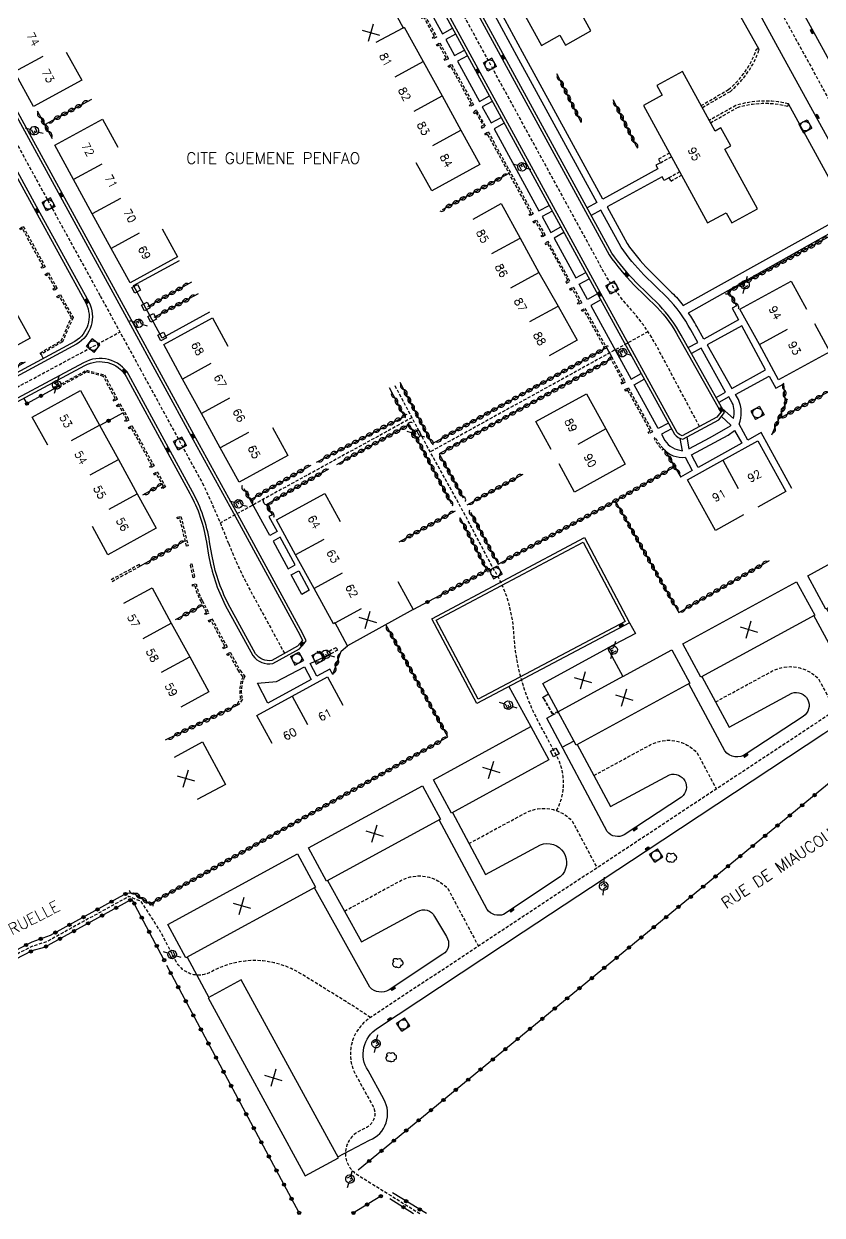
# Model space of a CAD drawing. Header units: millimetres. Extents: x 151000 to 152000, y 127000 to 128000.
# Drawn here: x 151311.3 to 151436, y 126999.8 to 127185.8 of the extents above; entities that cross this region are included whole.
import ezdxf
from ezdxf.enums import TextEntityAlignment as Align

# ---------------------------------------------------------------- set-up
doc = ezdxf.new("R2010")
doc.units = ezdxf.units.MM
doc.linetypes.add('DASHED', pattern=[0.75, 0.5, -0.25])
doc.layers.get('0').update_dxf_attribs({"linetype": 'CONTINUOUS'})
for name, color, linetype in [('W0001', 6, 'DASHED'), ('W0008', 7, 'CONTINUOUS'), ('W0100', 7, 'CONTINUOUS'), ('W0112', 1, 'DASHED'), ('W0300', 7, 'CONTINUOUS'), ('W0310', 3, 'CONTINUOUS'), ('W0322', 7, 'CONTINUOUS'), ('W0334', 7, 'CONTINUOUS'), ('W0400', 7, 'CONTINUOUS'), ('W0420', 7, 'CONTINUOUS'), ('W0471', 7, 'CONTINUOUS'), ('W0989', 7, 'CONTINUOUS'), ('W0991', 7, 'CONTINUOUS'), ('W1102', 7, 'CONTINUOUS')]:
    doc.layers.add(name, color=color, linetype=linetype)
doc.styles.get("Standard").update_dxf_attribs({"font": 'romans.shx', "width": 0.85})

# ---------------------------------------------------------------- blocks, each defined once
blk = doc.blocks.new('t322o')
at = {"color": 0, "linetype": 'Continuous'}
for radius in [0.25, 0.15]:
    blk.add_circle((0, 0), radius, dxfattribs=at)
blk = doc.blocks.new('t310o')
at = {"color": 0, "linetype": 'Continuous'}
for centre, start, end in [((-0.5, 0.38), 216.8699, 323.1304), ((0.5, -0.37), 36.8699, 143.1303)]:
    blk.add_arc(centre, 0.625, start, end, dxfattribs=at)
blk = doc.blocks.new('t991o')
at = {"color": 0, "linetype": 'Continuous'}
for p, q in [((-1, 1), (1, -1)), ((-1, -1), (1, 1))]:
    blk.add_line(p, q, dxfattribs=at)
blk = doc.blocks.new('T400')
for p, q in [((-0.15, 0.3), (0.15, 0.3)), ((-0.15, -0.25), (-0.15, 0.3)), ((-0.15, 0.15), (0.15, 0.15)), ((-0.15, 0), (0.15, 0)), ((0.15, 0.3), (0.15, -0.25)), ((-0.15, -0.15), (0.15, -0.15)), ((-0.15, -0.25), (-0.15, -0.3)), ((-0.15, -0.3), (0.15, -0.3)), ((0.15, -0.3), (0.15, -0.25))]:
    blk.add_line(p, q)
blk = doc.blocks.new('T420')
for p, q in [((0.75, 0.75), (-0.75, 0.75)), ((-0.75, 0.75), (-0.75, -0.75)), ((0.75, 0.75), (0.75, -0.75)), ((0.75, -0.75), (-0.75, -0.75))]:
    blk.add_line(p, q)
blk.add_ellipse((0, 0), major_axis=(-0.53, 0.53), ratio=1, start_param=3.926991, end_param=10.210176)
blk = doc.blocks.new('T300')
for p, q in [((-0.8, 0.51), (-0.86, 0.34)), ((-0.86, 0.34), (-0.86, 0.17)), ((-0.86, 0.17), (-0.74, 0.06)), ((-0.69, 0.63), (-0.8, 0.51)), ((-0.8, -0.06), (-0.74, 0.06)), ((-0.74, 0.06), (-0.69, 0.11)), ((-0.57, 0.69), (-0.69, 0.63)), ((-0.46, 0.69), (-0.57, 0.69)), ((-0.29, 0.63), (-0.46, 0.69)), ((-0.29, 0.63), (-0.17, 0.74)), ((-0.23, 0.57), (-0.29, 0.63)), ((-0.17, 0.74), (-0.06, 0.8)), ((-0.06, 0.8), (0.06, 0.8)), ((0.06, 0.8), (0.23, 0.74)), ((0.23, 0.74), (0.34, 0.63)), ((0.34, 0.63), (0.4, 0.51)), ((0.46, 0.46), (0.34, 0.46)), ((0.4, 0.51), (0.4, 0.46)), ((0.57, 0.4), (0.46, 0.46)), ((0.57, 0.4), (0.69, 0.29)), ((0.69, 0.29), (0.74, 0.17)), ((0.74, 0.06), (0.69, -0.17)), ((0.74, 0.17), (0.74, 0.06)), ((-0.8, -0.17), (-0.8, -0.06)), ((-0.8, -0.23), (-0.8, -0.17)), ((-0.74, -0.34), (-0.8, -0.23)), ((-0.69, -0.4), (-0.74, -0.34)), ((-0.51, -0.46), (-0.69, -0.4)), ((-0.4, -0.46), (-0.51, -0.46)), ((-0.4, -0.46), (-0.34, -0.46)), ((-0.34, -0.46), (-0.34, -0.4)), ((-0.34, -0.51), (-0.34, -0.46)), ((-0.29, -0.63), (-0.34, -0.51)), ((-0.17, -0.74), (-0.29, -0.63)), ((-0.06, -0.8), (-0.17, -0.74)), ((0.06, -0.8), (-0.06, -0.8)), ((0.17, -0.74), (0.06, -0.8)), ((0.23, -0.69), (0.17, -0.74)), ((0.29, -0.46), (0.23, -0.46)), ((0.29, -0.63), (0.23, -0.69)), ((0.46, -0.4), (0.29, -0.46)), ((0.34, -0.51), (0.29, -0.63)), ((0.34, -0.51), (0.34, -0.46)), ((0.57, -0.34), (0.46, -0.4)), ((0.63, -0.29), (0.57, -0.34)), ((0.69, -0.17), (0.63, -0.29))]:
    blk.add_line(p, q)
blk = doc.blocks.new('T471')
for p, q in [((-0.333334, 0.333334), (-0.333334, -0.333334)), ((-0.333334, 0.333334), (0.333334, 0.333334)), ((-0.333334, 0), (0, 0)), ((0.500001, 0.500001), (1.000002, 1.000002)), ((-0.500001, -0.500001), (-1.000002, -1.000002)), ((-0.333334, -0.333334), (0.333334, -0.333334))]:
    blk.add_line(p, q)
blk.add_ellipse((0, 0), major_axis=(0.471405, 0.471405), ratio=1, start_param=5.4977871438, end_param=11.780972451)
blk = doc.blocks.new('t112o')
at = {"color": 0, "linetype": 'Continuous'}
for p, q in [((-0.5, 0.5), (0.5, 0.5)), ((-0.5, -0.5), (-0.5, 0.5)), ((0.5, 0.5), (0.5, -0.5)), ((0.5, -0.5), (-0.5, -0.5))]:
    blk.add_line(p, q, dxfattribs=at)

msp = doc.modelspace()

# ---------------------------------------------------------------- linework, layer by layer
at = {"layer": 'W0001', "flags": 128}
for points in [[(151146.85, 127707.28), (151156.5, 127689.58), (151174.43, 127656.51), (151193.89, 127620.65), (151202.22, 127605.41), (151214.95, 127581.99), (151235.44, 127544.13), (151254.98, 127508.15), (151273.88, 127473.16), (151279.44, 127461.77), (151291.15, 127440.4), (151300.62, 127423.1), (151316.66, 127393.82), (151328.77, 127371.66), (151340.49, 127350.33), (151354.56, 127324.55), (151355.07, 127323.65), (151362.45, 127310.13), (151379.03, 127279.95), (151395.09, 127250.56), (151404.3, 127233.76), (151420.53, 127204.03), (151432.69, 127181.89), (151448.22, 127153.48), (151471.44, 127111.33, -0.312028), (151470.5, 127102.12), (151454.72, 127090.03, -0.012305), (151451.55, 127087.7), (151445.72, 127083.73), (151435.12, 127076.64), (151407.27, 127058.24), (151388.21, 127045.67), (151365.47, 127030.62, 0.413856), (151363.36, 127021.31), (151365.8, 127016.86, -0.470795), (151364.51, 127013.3), (151363.54, 127012.79, 0.568033), (151363.4, 127006.09), (151373.18, 127000)], [(151416.84, 127122.9), (151410.3, 127135.17, 0.060224), (151406, 127141.32, -0.067312), (151400.96, 127148.76), (151384.36, 127179.15), (151369.37, 127206.66, -0.108643), (151366.35, 127217.06, -1.992149)], [(151394.52, 127062.93, 0.251519), (151394.53, 127071.5), (151391.74, 127076.7, -0.109596), (151387.85, 127090.6, 0.128513), (151384.53, 127100.93), (151380.08, 127109.37), (151374.33, 127119.8), (151369.26, 127129.36)], [(151419.33, 127079.91), (151428.12, 127084.68, -0.349402), (151435.48, 127083.38), (151438.02, 127078.59)], [(151400.34, 127068.41), (151409.13, 127073.19, -0.349402), (151416.49, 127071.89), (151419.46, 127066.3)], [(151380.82, 127057.78), (151389.62, 127062.55, -0.349402), (151396.98, 127061.25), (151400.83, 127054)], [(151361.41, 127047.23), (151370.21, 127052.01, -0.349402), (151377.57, 127050.7), (151382.31, 127041.77)], [(151365.47, 127030.62, 0.011353), (151361.19, 127033.39), (151354.75, 127037.36, 0.276592), (151340.58, 127037.74, -0.422595), (151335.15, 127039.34), (151332.47, 127044.42), (151329.64, 127048.75), (151327.74, 127049.52), (151314.99, 127042.49), (151312.59, 127041.71), (151287.6, 127028.85), (151264.13, 127015.96)]]:
    msp.add_lwpolyline(points, format="xyb", dxfattribs=at)
at = {"layer": 'W0001'}
msp.add_lwpolyline([(151411.36, 127220.83, -0.112248), (151399.36, 127217.82), (151385.61, 127217.52), (151375.38, 127217.27), (151348.38, 127216.65), (151330.53, 127216.24), (151303.93, 127215.57, 0.508066), (151293.77, 127197.29), (151300.69, 127184.5), (151315.05, 127158.28), (151323.28, 127143.28), (151329.49, 127131.92), (151339.44, 127113.67, -0.018704), (151343.33, 127104.61, 0.032545), (151346.78, 127097.16), (151352.05, 127087.48)], format="xyb", dxfattribs=at)
msp.add_lwpolyline([(151227.36, 127084.53), (151268.3, 127106.5), (151288.44, 127117.29), (151326.35, 127137.66)], dxfattribs=at)
at = {"layer": 'W0001', "flags": 128}
for points in [[(151408.8, 127137.7), (151374.8, 127118.95)], [(151371.95, 127124.29), (151342.03, 127107.86)]]:
    msp.add_lwpolyline(points, dxfattribs=at)
at = {"layer": 'W0008'}
for points in [[(151445.67, 127129.34), (151451.15, 127132.43, 0.396861), (151452.75, 127139.02), (151445.6, 127152.04), (151429.96, 127180.53), (151412.42, 127212.63, 0.227853)], [(151371.12, 127207.66), (151386.33, 127179.77), (151402.73, 127149.72, 0.042003), (151406.57, 127145.05), (151410.21, 127141.47, -0.073018), (151413.52, 127136.94), (151420.14, 127125.15), (151419.54, 127124.34), (151414.14, 127121.46, -0.155549), (151413.34, 127121.99), (151401.76, 127143.08), (151382.59, 127178.18), (151368.04, 127204.93)], [(151360.38, 127008.89), (151365.33, 127011.47, 0.457632), (151367.54, 127017.85), (151365.08, 127022.33, -0.418443), (151366.56, 127028.94), (151389.31, 127044.01), (151408.37, 127056.57), (151436.22, 127074.98), (151446.84, 127082.07), (151452.69, 127086.05, 0.012328), (151455.94, 127088.44), (151471.7, 127100.52, -0.363401), (151474.31, 127100.31), (151479.47, 127103.18), (151459.61, 127138.95), (151450.84, 127154.91), (151435.32, 127183.33), (151423.16, 127205.47)], [(151298.94, 127183.55), (151313.29, 127157.32), (151321.51, 127142.35, -0.395153), (151319.57, 127135.76), (151287.41, 127118.4)], [(151302.75, 127184.89), (151316.71, 127159.45), (151327.68, 127139.38), (151337.78, 127120.85), (151344.64, 127108.35), (151354.42, 127090.4), (151354.84, 127089.51), (151354.07, 127088.59), (151350.04, 127086.37, -0.275894), (151347.54, 127087.4), (151343.25, 127095.24, -0.077036), (151340.7, 127102.92), (151340.34, 127104.92, 0.088564), (151337.69, 127112.71), (151334.24, 127119), (151327.76, 127130.98, 0.407799), (151320.64, 127132.84), (151289.47, 127116.18)], [(151436.68, 127094.47), (151441.01, 127086.64), (151449.6, 127091.3, -0.774309), (151450.29, 127090.33), (151442.21, 127084.16, -0.330582), (151439.04, 127085.35), (151434.67, 127093.38)], [(151417.21, 127083.85), (151421.45, 127075.96), (151431.23, 127081.27, -0.886751), (151433.01, 127077.64), (151424.13, 127071.77, -0.404163), (151420.76, 127072.24), (151415.17, 127082.74)], [(151397.74, 127073.24), (151402.93, 127063.59), (151412.16, 127068.54, -0.826455), (151414.04, 127065.05), (151405.07, 127059.16, -0.361985), (151402.39, 127059.65), (151392.97, 127077.36), (151393.91, 127077.87)], [(151378.25, 127062.63), (151383.4, 127052.93), (151391.99, 127057.57, -0.841686), (151395.08, 127052.59), (151386.25, 127046.73, -0.337286), (151383.66, 127047.48), (151376.21, 127061.51)], [(151358.77, 127052.01), (151364.05, 127042.46), (151372.83, 127047.2, -0.426461), (151375.47, 127046.42), (151377.31, 127043.25, -0.428964), (151376.77, 127040.49), (151368.36, 127034.92, -0.340073), (151365.36, 127035.34), (151356.71, 127050.89)]]:
    msp.add_lwpolyline(points, format="xyb", dxfattribs=at)
for points in [[(151387.07, 127082.29), (151390.52, 127076.05)], [(151336.83, 127040.06), (151340.24, 127033.76)]]:
    msp.add_lwpolyline(points, dxfattribs=at)
at = {"layer": 'W0100'}
for points in [[(151353.38, 127199.09), (151350.97, 127203.47), (151358.48, 127207.59), (151361.54, 127202.14), (151364.41, 127196.87), (151367.4, 127191.38), (151367.22, 127191.28), (151368.88, 127188.23), (151370.55, 127185.18), (151370.73, 127185.28), (151373.69, 127179.92), (151376.64, 127174.55), (151379.58, 127169.18), (151382.53, 127163.8), (151375.02, 127159.69), (151372.61, 127164.08)], [(151317.98, 127181.38), (151320.38, 127176.99), (151312.86, 127172.88), (151309.91, 127178.27), (151306.95, 127183.67), (151304.06, 127188.93), (151301.17, 127194.19), (151298.17, 127199.67), (151305.69, 127203.79), (151308.09, 127199.4)], [(151332.96, 127153.79), (151335.36, 127149.4), (151327.93, 127145.34), (151324.98, 127150.72), (151322.04, 127156.1), (151319.11, 127161.46), (151316.18, 127166.83), (151323.61, 127170.89), (151326.01, 127166.5)], [(151295.29, 127149.6), (151292.88, 127153.98), (151300.54, 127158.19), (151303.5, 127152.8), (151306.45, 127147.42), (151309.38, 127142.06), (151312.32, 127136.69), (151304.66, 127132.49), (151302.25, 127136.87)], [(151381.49, 127155.3), (151385.87, 127157.71), (151388.82, 127152.34), (151391.76, 127146.98), (151394.75, 127141.69), (151397.73, 127136.41), (151393.38, 127133.95)], [(151434.77, 127138.97), (151437.17, 127134.59), (151429.18, 127130.21), (151426.17, 127135.72), (151423.15, 127141.22), (151431.14, 127145.6), (151433.55, 127141.21)], [(151350.16, 127122.74), (151352.56, 127118.36), (151344.96, 127114.2), (151342.02, 127119.57), (151339.09, 127124.93), (151336.14, 127130.31), (151333.2, 127135.7), (151340.8, 127139.86), (151343.2, 127135.47)], [(151315.08, 127120), (151312.67, 127124.38), (151320.2, 127128.51), (151323.15, 127123.13), (151326.11, 127117.76), (151329.05, 127112.39), (151331.99, 127107.02), (151324.46, 127102.88), (151322.06, 127107.27)], [(151393.69, 127119.31), (151391.29, 127123.69), (151399.19, 127128.02), (151402.21, 127122.52), (151405.22, 127117.01), (151397.32, 127112.68), (151394.92, 127117.07)], [(151423.7, 127109.09), (151419.32, 127106.68), (151414.96, 127114.6), (151420.46, 127117.63), (151425.96, 127120.66), (151430.32, 127112.74), (151425.94, 127110.33)], [(151369.73, 127098.72), (151372.15, 127094.34), (151361.89, 127088.68), (151359.93, 127092.25), (151359.67, 127092.1), (151356.65, 127097.6), (151353.78, 127102.86), (151350.78, 127108.35), (151358.35, 127112.47), (151360.74, 127108.08)], [(151326.98, 127095.32), (151331.37, 127097.71), (151334.36, 127092.22), (151337.25, 127086.94), (151340.25, 127081.48), (151335.86, 127079.07)], [(151350.11, 127073.39), (151347.71, 127077.78), (151353.22, 127080.79), (151358.73, 127083.8), (151361.13, 127079.41)], [(151334.85, 127071.28), (151339.25, 127073.66), (151342.83, 127067.01), (151338.43, 127064.64)]]:
    msp.add_lwpolyline(points, dxfattribs=at)
for points in [[(151399.88, 127184.68), (151394.81, 127193.92), (151395.75, 127194.44), (151394.18, 127197.3), (151393.24, 127196.78), (151388.15, 127206.03), (151384.18, 127203.89), (151385.02, 127202.35), (151382.09, 127200.75), (151392.14, 127182.42), (151395.05, 127184.01), (151395.9, 127182.47)], [(151425.86, 127156.92), (151420.77, 127166.23), (151421.71, 127166.74), (151420.18, 127169.54), (151419.25, 127169.03), (151414.16, 127178.35), (151410.16, 127176.18), (151411, 127174.63), (151408.09, 127173.05), (151418.1, 127154.7), (151421, 127156.28), (151421.86, 127154.71)], [(151433.72, 127099.58), (151446.24, 127106.44), (151455.69, 127111.61), (151458.78, 127105.88), (151454.28, 127103.46), (151454.01, 127103.92), (151449.06, 127101.24), (151436.55, 127094.4)], [(151434.81, 127093.46), (151417.06, 127083.77), (151414.23, 127088.95), (151431.98, 127098.65)], [(151404.88, 127083.85), (151412.53, 127088.02), (151415.34, 127082.83), (151397.59, 127073.15), (151394.78, 127078.35), (151392.38, 127082.77), (151402.49, 127088.28)], [(151375.3, 127067.74), (151390.52, 127076.05), (151393.31, 127070.85), (151378.09, 127062.55)], [(151355.79, 127057.11), (151373.56, 127066.79), (151376.38, 127061.61), (151358.62, 127051.92)], [(151356.89, 127050.98), (151336.65, 127039.96), (151333.85, 127045.15), (151354.09, 127056.18)], [(151360.46, 127008.73), (151345.3, 127036.5), (151340.11, 127033.69), (151355.27, 127005.92)]]:
    msp.add_lwpolyline(points, close=True, dxfattribs=at)
at = {"layer": 'W0112'}
for points in [[(151375.14, 127183.65), (151375.45, 127183.82), (151373.82, 127186.79), (151373.51, 127186.63), (151373.39, 127186.84), (151373.92, 127187.13), (151375.79, 127183.72), (151375.26, 127183.43)], [(151376.99, 127180.26), (151377.3, 127180.43), (151376.19, 127182.47), (151375.89, 127182.3), (151375.77, 127182.52), (151376.29, 127182.81), (151377.64, 127180.33), (151377.11, 127180.04)], [(151380.91, 127173.08), (151381.22, 127173.25), (151378.02, 127179.14), (151377.71, 127178.97), (151377.59, 127179.19), (151378.11, 127179.48), (151381.56, 127173.15), (151381.03, 127172.86)], [(151382.87, 127169.51), (151383.4, 127169.8), (151382.03, 127172.3), (151381.51, 127172.01), (151381.63, 127171.79), (151381.93, 127171.96), (151383.06, 127169.9), (151382.75, 127169.73)], [(151390.22, 127156.02), (151390.52, 127156.19), (151383.74, 127168.58), (151383.43, 127168.41), (151383.31, 127168.63), (151383.84, 127168.92), (151390.86, 127156.09), (151390.34, 127155.8)], [(151314.04, 127147.78), (151314.35, 127147.95), (151311.14, 127153.8), (151310.84, 127153.63), (151310.72, 127153.85), (151311.24, 127154.14), (151314.69, 127147.86), (151314.16, 127147.57)], [(151392.1, 127152.69), (151392.41, 127152.85), (151391.27, 127154.85), (151390.96, 127154.68), (151390.84, 127154.9), (151391.36, 127155.19), (151392.75, 127152.76), (151392.22, 127152.47)], [(151396.09, 127145.3), (151396.61, 127145.59), (151393.22, 127151.81), (151392.69, 127151.52), (151392.81, 127151.31), (151393.12, 127151.47), (151396.27, 127145.69), (151395.97, 127145.52)], [(151314.66, 127146.65), (151315.19, 127146.94), (151316.56, 127144.45), (151316.04, 127144.16), (151315.92, 127144.38), (151316.22, 127144.55), (151315.09, 127146.6), (151314.78, 127146.43)], [(151397.79, 127142.17), (151398.1, 127142.34), (151397.01, 127144.33), (151396.7, 127144.16), (151396.58, 127144.38), (151397.11, 127144.67), (151398.44, 127142.24), (151397.91, 127141.96)], [(151313.9, 127134.38), (151317.17, 127136.31), (151318.77, 127139.9), (151316.95, 127143.17), (151316.64, 127143), (151316.52, 127143.22), (151317.05, 127143.51), (151319.04, 127139.91), (151317.37, 127136.13), (151314.03, 127134.16)], [(151398.41, 127141.05), (151398.94, 127141.34), (151402.34, 127135.14), (151402.12, 127135.02), (151398.84, 127141), (151398.53, 127140.84)], [(151404.61, 127129.76), (151404.91, 127129.93), (151402.85, 127133.71), (151403.07, 127133.83), (151405.25, 127129.83), (151404.73, 127129.54)], [(151316.54, 127129.2), (151321.12, 127131.69), (151323.95, 127130.95), (151325.96, 127127.16), (151325.43, 127126.88), (151325.31, 127127.09), (151325.62, 127127.26), (151323.78, 127130.73), (151321.15, 127131.43), (151316.66, 127128.98)], [(151405.19, 127128.66), (151405.71, 127128.95), (151409.49, 127122.1), (151408.96, 127121.81), (151408.84, 127122.03), (151409.15, 127122.19), (151405.62, 127128.61), (151405.31, 127128.44)], [(151327.11, 127123.85), (151327.42, 127124.01), (151326.24, 127126.13), (151325.93, 127125.96), (151325.82, 127126.18), (151326.34, 127126.47), (151327.76, 127123.91), (151327.23, 127123.63)], [(151327.7, 127122.76), (151328.23, 127123.05), (151331.67, 127116.74), (151331.14, 127116.45), (151331.02, 127116.67), (151331.33, 127116.83), (151328.13, 127122.71), (151327.82, 127122.54)], [(151332.82, 127113.4), (151333.13, 127113.57), (151332.07, 127115.5), (151331.76, 127115.33), (151331.64, 127115.55), (151332.17, 127115.83), (151333.47, 127113.47), (151332.94, 127113.18)], [(151335.29, 127108.73), (151335.87, 127108.87), (151337, 127104.27), (151336.76, 127104.21), (151335.69, 127108.57), (151335.35, 127108.48)], [(151337.77, 127099.3), (151337.33, 127101.39), (151337.58, 127101.44), (151338.01, 127099.36)], [(151342.44, 127088.4), (151342.75, 127088.57), (151340.61, 127092.54), (151340.3, 127092.37), (151340.18, 127092.6), (151340.71, 127092.88), (151343.09, 127088.46), (151342.56, 127088.18)], [(151359.25, 127087.4), (151359.01, 127087.83), (151360.09, 127088.42), (151360.33, 127087.99)]]:
    msp.add_lwpolyline(points, close=True, dxfattribs=at)
for points in [[(151417.07, 127173.01), (151421.36, 127175.52, 0.139318), (151425.77, 127181.91), (151426.15, 127181.78, -0.139892), (151421.59, 127175.19), (151417.26, 127172.66)], [(151418.53, 127170.34), (151422.66, 127172.66, -0.138361), (151430.6, 127172.89), (151430.7, 127173.28, 0.139078), (151422.5, 127173.03), (151418.33, 127170.7)]]:
    msp.add_lwpolyline(points, format="xyb", dxfattribs=at)
for points in [[(151412.15, 127165.61), (151410.41, 127164.65), (151410.72, 127164.1), (151412.46, 127165.04)], [(151413.75, 127162.67), (151412.05, 127161.74), (151412.33, 127161.22), (151414.04, 127162.15)], [(151325.13, 127098.72), (151329.5, 127101.1), (151329.35, 127101.35), (151324.99, 127098.98)], [(151394.74, 127078.42), (151393.95, 127078), (151392.54, 127080.47), (151392.45, 127080.43), (151393.91, 127077.87), (151394.78, 127078.33)]]:
    msp.add_lwpolyline(points, dxfattribs=at)
at = {"layer": 'W0112', "flags": 128}
msp.add_lwpolyline([(151411.2, 127119.44, -0.061619), (151409.95, 127121.18), (151409.73, 127121.07, 0.061619), (151411.01, 127119.27)], format="xyb", close=True, dxfattribs=at)
at = {"layer": 'W0112'}
for points in [[(151339.58, 127093.7), (151339.89, 127093.87), (151338.97, 127095.61, -0.071846), (151338.05, 127098.05), (151337.7, 127097.98), (151337.66, 127098.23), (151338.25, 127098.34, 0.078818), (151339.19, 127095.73), (151340.23, 127093.76), (151339.69, 127093.48)], [(151344.72, 127079.62), (151345.19, 127080.35, -0.171012), (151345.56, 127083.85), (151344.89, 127084.68), (151343.48, 127087.31), (151343.17, 127087.15), (151343.05, 127087.37), (151343.58, 127087.65), (151345.1, 127084.81), (151345.85, 127083.88, 0.184389), (151345.46, 127080.31), (151344.93, 127079.48)]]:
    msp.add_lwpolyline(points, format="xyb", close=True, dxfattribs=at)
at = {"layer": 'W0310'}
for points in [[(151394.53, 127178.04), (151398.35, 127170.4)], [(151314.61, 127170.04), (151321.94, 127174.04)], [(151403.32, 127173.98), (151407.05, 127166.54)], [(151315.83, 127167.85), (151313.46, 127172.13)], [(151387.06, 127162.39), (151376.63, 127156.75)], [(151442.97, 127150.84), (151440.91, 127154.67), (151421.37, 127143.98), (151422.63, 127141.74)], [(151330.7, 127141.64), (151337.59, 127145.49)], [(151331.68, 127139.97), (151338.64, 127143.65)], [(151447.84, 127141.72), (151451.08, 127135.97), (151429.21, 127124.1)], [(151402.08, 127135.09), (151375.1, 127120.21), (151370.1, 127129.79)], [(151403.01, 127133.41), (151376.17, 127118.62), (151379.93, 127111.79)], [(151311.58, 127132.94), (151306.13, 127129.91)], [(151428.11, 127121.62), (151430.26, 127126.46), (151429.98, 127129.59)], [(151357.02, 127117.32), (151370.75, 127124.49), (151368.43, 127128.92)], [(151360.21, 127117), (151371.53, 127123.2), (151378.12, 127110.82)], [(151411.42, 127119.19), (151413.91, 127114.98)], [(151345.68, 127113.22), (151346.69, 127111.47), (151356.19, 127116.88)], [(151381.07, 127109.51), (151385.38, 127101.42), (151402.9, 127110.85), (151412.95, 127116.61)], [(151350.17, 127109.12), (151349.24, 127110.75), (151358.97, 127116.3)], [(151329.92, 127112.22), (151332.96, 127113.88)], [(151403.68, 127111.29), (151413.58, 127093.89), (151427.76, 127101.97)], [(151375.48, 127096.1), (151383.69, 127100.44), (151379.47, 127108.67)], [(151336.55, 127105.06), (151329.5, 127101.1)], [(151335.02, 127092.75), (151339.3, 127094.99)], [(151327.45, 127050.03), (151328.42, 127050.11), (151331.06, 127048.36), (151377.55, 127074.43), (151367.85, 127091.97)], [(151359.58, 127084.16), (151360.9, 127087.84), (151361.89, 127088.68)], [(151344.93, 127079.48), (151333.42, 127073.93)]]:
    msp.add_lwpolyline(points, dxfattribs=at)
at = {"layer": 'W0310', "flags": 128}
for points in [[(151380.54, 127110.68), (151389.31, 127115.49)], [(151369.96, 127104.91), (151378.73, 127109.72)]]:
    msp.add_lwpolyline(points, dxfattribs=at)
at = {"layer": 'W0322'}
for points in [[(151311.84, 127126.49), (151316.59, 127129.12)], [(151326.84, 127125.06), (151323.2, 127123.04)], [(151372.15, 127094.34), (151375.48, 127096.1)], [(151469.5, 127094), (151441.49, 127070.85), (151414.54, 127048.71), (151363.52, 127006.79)], [(151327.45, 127050.03), (151315.47, 127043.44), (151312.58, 127042.41), (151290.46, 127030.93), (151267.78, 127018.81)], [(151333.27, 127039.59), (151328.22, 127049.11), (151328.03, 127049), (151314.5, 127041.54), (151312.59, 127041.02), (151288.04, 127028.26)], [(151354.33, 127000.11), (151333.65, 127038.72)], [(151374.21, 127000), (151368.88, 127003.23)], [(151367.08, 127002.71), (151362.65, 127000)], [(151368.51, 127002.36), (151372.2, 127000)]]:
    msp.add_lwpolyline(points, dxfattribs=at)
at = {"layer": 'W0334'}
for points in [[(151399.21, 127220.36), (151375.32, 127219.76), (151348.32, 127219.15), (151330.47, 127218.74), (151303.75, 127218.06, 0.512377), (151291.53, 127196.16), (151298.5, 127183.31), (151312.86, 127157.08), (151321.06, 127142.11, -0.394026), (151319.32, 127136.19), (151287.17, 127118.84), (151267.36, 127108.25), (151231.79, 127089.18, -0.208036), (151229.17, 127089.02, -0.208036)], [(151305.08, 127213.17), (151330.02, 127213.69), (151358.98, 127214.34, -0.259756), (151363.36, 127212.1), (151367.6, 127204.69), (151382.15, 127177.94), (151401.32, 127142.84), (151412.93, 127121.71, 0.187735), (151414.22, 127120.93), (151419.87, 127123.95), (151420.73, 127125.11), (151413.96, 127137.18, 0.072988), (151410.56, 127141.83), (151406.92, 127145.41, -0.041782), (151403.15, 127149.99), (151386.77, 127180.01), (151371.57, 127207.89, -0.540104), (151376.04, 127214.72), (151399.51, 127215.3)], [(151289.71, 127115.74), (151320.88, 127132.41, -0.407552), (151327.32, 127130.73), (151333.81, 127118.76), (151337.25, 127112.47, -0.088634), (151339.85, 127104.84), (151340.2, 127102.83, 0.077076), (151342.8, 127095.01), (151347.12, 127087.13, 0.287138), (151350.2, 127085.89), (151354.39, 127088.2), (151355.43, 127089.43), (151354.86, 127090.62), (151345.08, 127108.59), (151338.22, 127121.09), (151328.12, 127139.62), (151317.15, 127159.69), (151303.19, 127185.13)], [(151412.05, 127161.74), (151411.31, 127161.32), (151410.98, 127161.91), (151402.39, 127157.21), (151405.53, 127151.46, 0.040459), (151408.9, 127147.37), (151412.53, 127143.8, -0.029243), (151414.28, 127141.81), (151440.08, 127156.18), (151430.7, 127173.28)], [(151415.06, 127135.22), (151416.56, 127136.04), (151415.46, 127138, 0.072896), (151411.77, 127143.04), (151408.14, 127146.61, -0.04099), (151404.61, 127150.89), (151401.44, 127156.69), (151399.94, 127155.87)], [(151422.63, 127141.74), (151421.95, 127141.36), (151422.93, 127139.54), (151417.51, 127136.56), (151416.41, 127138.52, 0.027891), (151415.11, 127140.67), (151440.69, 127155.06), (151440.91, 127154.67)], [(151431.25, 127113.25), (151426.46, 127121.95), (151424.35, 127120.79), (151423, 127123.28, 0.200207), (151422.92, 127127.1), (151422.45, 127127.93), (151427.69, 127130.79), (151428.75, 127128.91), (151429.98, 127129.59)], [(151420.38, 127125.73), (151422.14, 127124.14, 0.164788), (151421.95, 127126.62), (151421.43, 127127.56), (151419.86, 127126.67)], [(151414.83, 127121.26), (151415.17, 127119.4), (151418.5, 127121.18), (151421.67, 127123.03, 0.006292), (151421.72, 127123.11), (151420.25, 127124.46)], [(151412.46, 127122.55), (151410.88, 127121.69), (151411.4, 127120.74, 0.215267), (151414.15, 127119.12), (151413.82, 127121.04)], [(151411.2, 127119.44, 0.261657), (151414.6, 127118.13), (151415.69, 127116.02), (151413.88, 127115.02)]]:
    msp.add_lwpolyline(points, format="xyb", dxfattribs=at)
for points in [[(151426.15, 127181.78), (151413.94, 127203.57)], [(151371.24, 127197.99), (151369.64, 127197.12), (151376.7, 127184.24), (151378.26, 127185.09)], [(151410.72, 127164.1), (151410, 127163.7), (151410.31, 127163.13), (151401.74, 127158.41), (151389.21, 127181.34), (151385.12, 127188.86), (151386.05, 127189.39)], [(151382.69, 127187.48), (151384.18, 127188.32), (151388.27, 127180.82), (151400.79, 127157.89), (151399.29, 127157.06)], [(151378.76, 127184.17), (151377.21, 127183.32), (151378.56, 127180.83), (151380.12, 127181.67)], [(151380.6, 127180.79), (151379.05, 127179.95), (151382.46, 127173.67), (151384.02, 127174.52)], [(151384.48, 127173.66), (151382.92, 127172.81), (151384.29, 127170.32), (151385.85, 127171.17)], [(151386.35, 127170.25), (151384.79, 127169.41), (151391.76, 127156.58), (151393.34, 127157.44)], [(151393.83, 127156.54), (151392.27, 127155.69), (151393.62, 127153.2), (151395.19, 127154.06)], [(151395.67, 127153.18), (151394.12, 127152.33), (151397.51, 127146.1), (151399.07, 127146.95)], [(151340.32, 127140.75), (151332.92, 127136.7), (151328.45, 127144.9), (151335.66, 127148.84)], [(151400.91, 127143.6), (151399.34, 127142.74), (151398.03, 127145.12), (151399.6, 127145.98)], [(151401.41, 127142.67), (151399.86, 127141.81), (151406.16, 127130.31), (151407.73, 127131.18)], [(151418.02, 127135.65), (151421.85, 127128.82), (151427.15, 127131.77), (151423.45, 127138.61), (151418.02, 127135.65)], [(151402.34, 127135.14), (151403.07, 127133.83)], [(151419.41, 127127.46), (151420.91, 127128.29), (151417.07, 127135.14), (151415.57, 127134.32)], [(151314.03, 127134.16), (151314.38, 127133.53)], [(151316.15, 127129.84), (151316.54, 127129.2)], [(151311.33, 127127.3), (151311.84, 127126.49)], [(151350.17, 127109.12), (151349.61, 127108.83), (151350.89, 127106.52), (151349.75, 127105.91), (151346.69, 127111.47)], [(151405.91, 127092.27), (151406.83, 127090.57), (151402.49, 127088.28)], [(151359.58, 127084.16), (151359.1, 127085), (151357.09, 127083.9), (151356.03, 127085.89), (151359.25, 127087.4)], [(151347.85, 127082.82), (151350.8, 127083.08), (151355.16, 127085.4), (151356.21, 127083.41), (151349.44, 127079.71), (151347.85, 127082.82)], [(151392.45, 127080.43), (151392.34, 127080.59), (151393.27, 127081.14)], [(151395.37, 127072.84), (151397.24, 127073.8)]]:
    msp.add_lwpolyline(points, dxfattribs=at)
at = {"layer": 'W0334', "flags": 128}
msp.add_lwpolyline([(151411.97, 127123.45), (151410.39, 127122.58), (151406.62, 127129.43), (151408.21, 127130.31)], dxfattribs=at)
at = {"layer": 'W0334'}
for points in [[(151416.64, 127116.53), (151415.59, 127118.47), (151421.32, 127121.56), (151422.28, 127122.29), (151423.43, 127120.32)], [(151353.72, 127101.32), (151351.39, 127105.61), (151350.27, 127104.98), (151352.6, 127100.7)], [(151382.06, 127079.63), (151375.05, 127092.88), (151398.9, 127105.55), (151405.91, 127092.27)], [(151382.27, 127080.31), (151375.72, 127092.68), (151398.69, 127104.87), (151405.24, 127092.48)], [(151354.26, 127100.39), (151355.89, 127097.33), (151354.73, 127096.69), (151353.1, 127099.75)]]:
    msp.add_lwpolyline(points, close=True, dxfattribs=at)
at = {"layer": 'W1102'}
for p, q in [((151366.37, 127182.9), (151370.55, 127185.18)), ((151314.29, 127180.68), (151309.91, 127178.27)), ((151369.31, 127177.5), (151373.69, 127179.92)), ((151372.26, 127172.14), (151376.64, 127174.55)), ((151375.2, 127166.77), (151379.58, 127169.18)), ((151323.5, 127163.86), (151319.11, 127161.46)), ((151326.43, 127158.5), (151322.04, 127156.1)), ((151329.37, 127153.12), (151324.98, 127150.72)), ((151384.43, 127149.94), (151388.82, 127152.34)), ((151387.38, 127144.57), (151391.76, 127146.98)), ((151390.36, 127139.29), (151394.75, 127141.69)), ((151340.53, 127132.72), (151336.14, 127130.31)), ((151343.47, 127127.33), (151339.09, 127124.93)), ((151318.77, 127120.73), (151323.15, 127123.13)), ((151346.41, 127121.97), (151342.02, 127119.57)), ((151321.73, 127115.35), (151326.11, 127117.76)), ((151324.67, 127109.98), (151329.05, 127112.39)), ((151358.17, 127105.25), (151353.78, 127102.86)), ((151361.03, 127100.01), (151356.65, 127097.6)), ((151329.97, 127089.83), (151334.36, 127092.22)), ((151332.86, 127084.54), (151337.25, 127086.94))]:
    msp.add_line(p, q, dxfattribs=at)
at = {"layer": 'W1102', "flags": 128}
for points in [[(151426.17, 127135.72), (151430.55, 127138.12)], [(151402.21, 127122.52), (151397.82, 127120.12)], [(151420.46, 127117.63), (151422.87, 127113.25)], [(151359.93, 127092.25), (151364.04, 127094.49)], [(151353.22, 127080.79), (151355.62, 127076.4)]]:
    msp.add_lwpolyline(points, dxfattribs=at)
at = {"layer": 'W1102'}
msp.add_lwpolyline([(151404.88, 127083.85), (151394.78, 127078.35)], dxfattribs=at)

# ---------------------------------------------------------------- block references
at = {"layer": 'W0112'}
for p, rotation in [((151328.9, 127144.42), 118.661909118136), ((151330.39, 127141.64), 118.661909118136), ((151331.39, 127139.86), 118.661909118136), ((151332.96, 127136.95), 118.661909118136), ((151394.22, 127072.01), 298.305821037007)]:
    msp.add_blockref('t112o', p, dxfattribs=dict(at, rotation=rotation))
at = {"layer": 'W0300'}
for p, rotation in [((151412.34, 127055.57), 213.451565742594), ((151369.62, 127039.14), 213.512982314211), ((151368.6, 127024.43), 213.512982314211)]:
    msp.add_blockref('T300', p, dxfattribs=dict(at, rotation=rotation))
at = {"layer": 'W0310'}
for p, rotation in [((151395.09, 127176.92), 296.609435349394), ((151395.65, 127175.8), 296.609435349394), ((151396.21, 127174.68), 296.609435349394), ((151396.77, 127173.56), 296.609435349394), ((151318.25, 127172.02), 28.5844152086262), ((151319.34, 127172.62), 28.5844152086262), ((151320.44, 127173.22), 28.5844152086262), ((151397.33, 127172.45), 296.609435349394), ((151397.89, 127171.33), 296.609435349394), ((151403.88, 127172.86), 296.621684573429), ((151404.44, 127171.75), 296.621684573429), ((151314.01, 127171.13), 119.03857788017), ((151314.62, 127170.03), 119.03857788017), ((151316.05, 127170.83), 28.5844152086262), ((151317.15, 127171.43), 28.5844152086262), ((151405, 127170.63), 296.621684573429), ((151405.56, 127169.51), 296.621684573429), ((151315.23, 127168.94), 119.03857788017), ((151406.12, 127168.39), 296.621684573429), ((151406.68, 127167.28), 296.621684573429), ((151383.76, 127160.61), 208.402514309377), ((151384.86, 127161.2), 208.402514309377), ((151385.96, 127161.8), 208.402514309377), ((151380.46, 127158.83), 208.402514309377), ((151381.56, 127159.42), 208.402514309377), ((151382.66, 127160.01), 208.402514309377), ((151377.17, 127157.04), 208.402514309377), ((151378.26, 127157.64), 208.402514309377), ((151379.36, 127158.23), 208.402514309377), ((151434.86, 127151.35), 208.6789070705027), ((151435.95, 127151.95), 208.6789070705027), ((151431.57, 127149.55), 208.6789070705027), ((151432.66, 127150.15), 208.6789070705027), ((151433.76, 127150.75), 208.6789070705027), ((151428.28, 127147.76), 208.6789070705027), ((151429.37, 127148.36), 208.6789070705027), ((151430.47, 127148.96), 208.6789070705027), ((151424.99, 127145.96), 208.6789070705027), ((151426.08, 127146.56), 208.6789070705027), ((151427.18, 127147.16), 208.6789070705027), ((151335.07, 127144.08), 29.166664062901), ((151336.16, 127144.69), 29.166664062901), ((151421.7, 127144.16), 208.6789070705027), ((151422.79, 127144.76), 208.6789070705027), ((151423.89, 127145.36), 208.6789070705027), ((151331.79, 127142.25), 29.166664062901), ((151332.88, 127142.86), 29.166664062901), ((151333.98, 127143.47), 29.166664062901), ((151334.99, 127141.72), 27.832119268297), ((151336.1, 127142.31), 27.832119268297), ((151337.2, 127142.89), 27.832119268297), ((151421.8, 127143.22), 299.5379424745498), ((151422.41, 127142.13), 299.5379424745498), ((151332.78, 127140.55), 27.832119268297), ((151333.89, 127141.14), 27.832119268297), ((151400.66, 127134.3), 208.8782195863602), ((151401.76, 127134.91), 208.8782195863602), ((151397.38, 127132.49), 208.8782195863602), ((151398.47, 127133.1), 208.8782195863602), ((151399.57, 127133.7), 208.8782195863602), ((151401.35, 127132.49), 208.8616420030777), ((151402.44, 127133.1), 208.8616420030777), ((151310.49, 127132.33), 209.024824868698), ((151394.09, 127130.68), 208.8782195863602), ((151395.19, 127131.29), 208.8782195863602), ((151396.28, 127131.89), 208.8782195863602), ((151398.06, 127130.68), 208.8616420030777), ((151399.16, 127131.29), 208.8616420030777), ((151400.25, 127131.89), 208.8616420030777), ((151370.67, 127128.69), 117.5958650222035), ((151390.81, 127128.87), 208.8782195863602), ((151391.9, 127129.48), 208.8782195863602), ((151393, 127130.08), 208.8782195863602), ((151394.78, 127128.87), 208.8616420030777), ((151395.88, 127129.48), 208.8616420030777), ((151396.97, 127130.08), 208.8616420030777), ((151430.06, 127128.66), 95.12686296648192), ((151369.24, 127127.38), 117.58267010174), ((151371.25, 127127.58), 117.5958650222035), ((151387.53, 127127.06), 208.8782195863602), ((151388.62, 127127.66), 208.8782195863602), ((151389.72, 127128.27), 208.8782195863602), ((151391.5, 127127.06), 208.8616420030777), ((151392.59, 127127.67), 208.8616420030777), ((151393.69, 127128.27), 208.8616420030777), ((151430.17, 127127.41), 95.12686296648192), ((151434.91, 127127.19), 208.487858020613), ((151436, 127127.79), 208.487858020613), ((151369.82, 127126.27), 117.58267010174), ((151370.4, 127125.17), 117.58267010174), ((151371.83, 127126.47), 117.5958650222035), ((151372.41, 127125.36), 117.5958650222035), ((151384.24, 127125.25), 208.8782195863602), ((151385.34, 127125.85), 208.8782195863602), ((151386.43, 127126.46), 208.8782195863602), ((151388.21, 127125.25), 208.8616420030777), ((151389.31, 127125.86), 208.8616420030777), ((151390.4, 127126.46), 208.8616420030777), ((151429.63, 127125.05), 66.02564140041561), ((151430.14, 127126.19), 66.02564140041561), ((151431.61, 127125.4), 208.487858020613), ((151432.71, 127126), 208.487858020613), ((151433.81, 127126.59), 208.487858020613), ((151368.1, 127123.11), 27.58267010162837), ((151369.21, 127123.69), 27.58267010162837), ((151370.31, 127124.27), 27.58267010162837), ((151372.99, 127124.25), 117.5958650222035), ((151373.57, 127123.15), 117.5958650222035), ((151380.96, 127123.44), 208.8782195863602), ((151382.05, 127124.04), 208.8782195863602), ((151383.15, 127124.65), 208.8782195863602), ((151384.93, 127123.44), 208.8616420030777), ((151386.02, 127124.05), 208.8616420030777), ((151387.12, 127124.65), 208.8616420030777), ((151428.61, 127122.76), 66.02564140041561), ((151429.12, 127123.91), 66.02564140041561), ((151430.51, 127124.81), 208.487858020613), ((151364.77, 127121.37), 27.58267010162837), ((151365.88, 127121.95), 27.58267010162837), ((151366.99, 127122.53), 27.58267010162837), ((151368.98, 127121.8), 28.69631044014143), ((151370.08, 127122.4), 28.69631044014143), ((151371.17, 127123), 28.69631044014143), ((151371.93, 127122.45), 298.0513933652578), ((151372.51, 127121.35), 298.0513933652578), ((151374.15, 127122.04), 117.5958650222035), ((151374.73, 127120.93), 117.5958650222035), ((151377.68, 127121.63), 208.8782195863602), ((151378.77, 127122.23), 208.8782195863602), ((151379.86, 127122.83), 208.8782195863602), ((151381.64, 127121.63), 208.8616420030777), ((151382.74, 127122.24), 208.8616420030777), ((151383.83, 127122.84), 208.8616420030777), ((151361.45, 127119.64), 27.58267010162837), ((151362.56, 127120.21), 27.58267010162837), ((151363.67, 127120.79), 27.58267010162837), ((151364.59, 127119.4), 28.69631044014143), ((151365.69, 127120), 28.69631044014143), ((151366.79, 127120.6), 28.69631044014143), ((151367.88, 127121.2), 28.69631044014143), ((151373.1, 127120.25), 298.0513933652578), ((151373.69, 127119.14), 298.0513933652578), ((151376.58, 127121.02), 208.8782195863602), ((151378.36, 127119.82), 208.8616420030777), ((151379.45, 127120.43), 208.8616420030777), ((151380.55, 127121.03), 208.8616420030777), ((151358.13, 127117.9), 27.58267010162837), ((151359.23, 127118.48), 27.58267010162837), ((151360.34, 127119.06), 27.58267010162837), ((151361.31, 127117.6), 28.69631044014143), ((151362.4, 127118.2), 28.69631044014143), ((151363.5, 127118.8), 28.69631044014143), ((151374.28, 127118.04), 298.0513933652578), ((151376.77, 127117.52), 298.8616420031441), ((151377.26, 127119.22), 208.8616420030777), ((151411.95, 127118.3), 300.5337410912531), ((151412.58, 127117.23), 300.5337410912531), ((151354.01, 127115.64), 29.69352236523646), ((151355.1, 127116.26), 29.69352236523646), ((151357.88, 127115.68), 29.74231497766764), ((151374.87, 127116.94), 298.0513933652578), ((151375.45, 127115.83), 298.0513933652578), ((151377.38, 127116.43), 298.8616420031441), ((151411.86, 127115.99), 29.83171181208407), ((151413.22, 127116.15), 300.5337410912531), ((151350.76, 127113.79), 29.69352236523646), ((151351.84, 127114.4), 29.69352236523646), ((151352.93, 127115.02), 29.69352236523646), ((151354.63, 127113.82), 29.74231497766764), ((151355.71, 127114.44), 29.74231497766764), ((151356.8, 127115.06), 29.74231497766764), ((151376.04, 127114.73), 298.0513933652578), ((151376.63, 127113.63), 298.0513933652578), ((151377.98, 127115.33), 298.8616420031441), ((151378.58, 127114.24), 298.8616420031441), ((151387.12, 127114.29), 28.72420282678792), ((151388.21, 127114.89), 28.72420282678792), ((151408.61, 127114.12), 29.83171181208407), ((151409.7, 127114.74), 29.83171181208407), ((151410.78, 127115.36), 29.83171181208407), ((151331.02, 127112.82), 28.6777611892632), ((151332.12, 127113.42), 28.6777611892632), ((151345.91, 127112.83), 299.9251146651441), ((151346.53, 127111.74), 299.9251146651441), ((151347.5, 127111.93), 29.69352236523646), ((151348.59, 127112.55), 29.69352236523646), ((151349.67, 127113.17), 29.69352236523646), ((151351.37, 127111.96), 29.74231497766764), ((151352.46, 127112.58), 29.74231497766764), ((151353.54, 127113.2), 29.74231497766764), ((151377.22, 127112.52), 298.0513933652578), ((151379.19, 127113.14), 298.8616420031441), ((151379.79, 127112.05), 298.8616420031441), ((151383.83, 127112.49), 28.72420282678792), ((151384.93, 127113.09), 28.72420282678792), ((151386.02, 127113.69), 28.72420282678792), ((151405.36, 127112.25), 29.83171181208407), ((151406.44, 127112.88), 29.83171181208407), ((151407.53, 127113.5), 29.83171181208407), ((151349.26, 127110.7), 119.693522365357), ((151350.29, 127111.34), 29.74231497766764), ((151377.81, 127111.42), 298.0513933652578), ((151381.64, 127111.28), 28.72420282678792), ((151382.73, 127111.89), 28.72420282678792), ((151402.09, 127110.41), 28.29069339015787), ((151403.19, 127111.01), 29.83171181208407), ((151404.27, 127111.63), 29.83171181208407), ((151404.29, 127110.2), 299.6604376382779), ((151349.88, 127109.62), 119.693522365357), ((151376.54, 127108.52), 28.72420282678792), ((151377.64, 127109.12), 28.72420282678792), ((151381.38, 127108.94), 298.0413102242533), ((151398.79, 127108.63), 28.29069339015787), ((151399.89, 127109.23), 28.29069339015787), ((151400.99, 127109.82), 28.29069339015787), ((151404.91, 127109.12), 299.6604376382779), ((151405.53, 127108.03), 299.6604376382779), ((151373.25, 127106.72), 28.72420282678792), ((151374.35, 127107.32), 28.72420282678792), ((151375.44, 127107.92), 28.72420282678792), ((151379.94, 127107.75), 117.133527136202), ((151380.51, 127106.64), 117.133527136202), ((151381.96, 127107.84), 298.0413102242533), ((151382.55, 127106.73), 298.0413102242533), ((151395.49, 127106.86), 28.29069339015787), ((151396.59, 127107.45), 28.29069339015787), ((151397.69, 127108.04), 28.29069339015787), ((151406.15, 127106.95), 299.6604376382779), ((151335.51, 127104.48), 209.336994383706), ((151371.06, 127105.51), 28.72420282678792), ((151372.15, 127106.11), 28.72420282678792), ((151381.08, 127105.53), 117.133527136202), ((151381.65, 127104.42), 117.133527136202), ((151383.14, 127105.63), 298.0413102242533), ((151383.73, 127104.53), 298.0413102242533), ((151391.09, 127104.49), 28.29069339015787), ((151392.19, 127105.08), 28.29069339015787), ((151393.29, 127105.67), 28.29069339015787), ((151394.39, 127106.26), 28.29069339015787), ((151406.77, 127105.86), 299.6604376382779), ((151407.39, 127104.77), 299.6604376382779), ((151332.24, 127102.64), 209.336994383706), ((151333.33, 127103.25), 209.336994383706), ((151334.42, 127103.87), 209.336994383706), ((151382.22, 127103.3), 117.133527136202), ((151384.31, 127103.42), 298.0413102242533), ((151384.9, 127102.32), 298.0413102242533), ((151387.78, 127102.71), 28.29069339015787), ((151388.88, 127103.3), 28.29069339015787), ((151389.98, 127103.89), 28.29069339015787), ((151408.01, 127103.69), 299.6604376382779), ((151408.62, 127102.6), 299.6604376382779), ((151331.15, 127102.03), 209.336994383706), ((151382.79, 127102.19), 117.133527136202), ((151383.36, 127101.08), 117.133527136202), ((151386.68, 127102.12), 28.29069339015787), ((151409.24, 127101.51), 299.6604376382779), ((151426.6, 127101.31), 29.6788466271611), ((151381.01, 127099.02), 27.85468425823519), ((151382.11, 127099.61), 27.85468425823519), ((151383.22, 127100.19), 27.85468425823519), ((151409.86, 127100.43), 299.6604376382779), ((151410.48, 127099.34), 299.6604376382779), ((151423.34, 127099.45), 29.6788466271611), ((151424.43, 127100.07), 29.6788466271611), ((151425.51, 127100.69), 29.6788466271611), ((151377.69, 127097.27), 27.85468425823519), ((151378.8, 127097.86), 27.85468425823519), ((151379.9, 127098.44), 27.85468425823519), ((151411.1, 127098.26), 299.6604376382779), ((151411.72, 127097.17), 299.6604376382779), ((151420.08, 127097.6), 29.6788466271611), ((151421.17, 127098.22), 29.6788466271611), ((151422.25, 127098.84), 29.6788466271611), ((151376.59, 127096.69), 27.85468425823519), ((151412.34, 127096.08), 299.6604376382779), ((151412.95, 127095), 299.6604376382779), ((151416.82, 127095.74), 29.6788466271611), ((151417.91, 127096.36), 29.6788466271611), ((151419, 127096.98), 29.6788466271611), ((151336.13, 127093.33), 27.6617487957928), ((151337.24, 127093.91), 27.6617487957928), ((151338.35, 127094.49), 27.6617487957928), ((151414.65, 127094.5), 29.6788466271611), ((151415.74, 127095.12), 29.6788466271611), ((151368.45, 127090.88), 118.939349478009), ((151369.06, 127089.78), 118.939349478009), ((151369.66, 127088.69), 118.939349478009), ((151370.27, 127087.59), 118.939349478009), ((151360.43, 127086.51), 70.3213761542645), ((151370.87, 127086.5), 118.939349478009), ((151360, 127085.33), 70.3213761542645), ((151371.48, 127085.41), 118.939349478009), ((151372.08, 127084.31), 118.939349478009), ((151372.69, 127083.22), 118.939349478009), ((151373.29, 127082.12), 118.939349478009), ((151373.9, 127081.03), 118.939349478009), ((151343.8, 127078.94), 205.773614479409), ((151374.5, 127079.94), 118.939349478009), ((151375.11, 127078.84), 118.939349478009), ((151339.3, 127076.77), 205.773614479409), ((151340.43, 127077.31), 205.773614479409), ((151341.55, 127077.85), 205.773614479409), ((151342.68, 127078.4), 205.773614479409), ((151375.71, 127077.75), 118.939349478009), ((151376.32, 127076.65), 118.939349478009), ((151335.92, 127075.14), 205.773614479409), ((151337.05, 127075.68), 205.773614479409), ((151338.18, 127076.22), 205.773614479409), ((151376.92, 127075.56), 118.939349478009), ((151334.8, 127074.59), 205.773614479409), ((151375.41, 127073.23), 29.28021156502688), ((151376.5, 127073.84), 29.28021156502688), ((151372.14, 127071.39), 29.28021156502688), ((151373.23, 127072), 29.28021156502688), ((151374.32, 127072.61), 29.28021156502688), ((151368.87, 127069.56), 29.28021156502688), ((151369.96, 127070.17), 29.28021156502688), ((151371.05, 127070.78), 29.28021156502688), ((151365.6, 127067.72), 29.28021156502688), ((151366.69, 127068.33), 29.28021156502688), ((151367.78, 127068.95), 29.28021156502688), ((151362.33, 127065.89), 29.28021156502688), ((151363.42, 127066.5), 29.28021156502688), ((151364.51, 127067.11), 29.28021156502688), ((151359.06, 127064.06), 29.28021156502688), ((151360.15, 127064.67), 29.28021156502688), ((151361.24, 127065.28), 29.28021156502688), ((151355.78, 127062.22), 29.28021156502688), ((151356.87, 127062.83), 29.28021156502688), ((151357.96, 127063.44), 29.28021156502688), ((151352.51, 127060.39), 29.28021156502688), ((151353.6, 127061), 29.28021156502688), ((151354.69, 127061.61), 29.28021156502688), ((151349.24, 127058.55), 29.28021156502688), ((151350.33, 127059.16), 29.28021156502688), ((151351.42, 127059.78), 29.28021156502688), ((151344.88, 127056.11), 29.28021156502688), ((151345.97, 127056.72), 29.28021156502688), ((151347.06, 127057.33), 29.28021156502688), ((151348.15, 127057.94), 29.28021156502688), ((151341.61, 127054.27), 29.28021156502688), ((151342.7, 127054.89), 29.28021156502688), ((151343.79, 127055.5), 29.28021156502688), ((151338.34, 127052.44), 29.28021156502688), ((151339.43, 127053.05), 29.28021156502688), ((151340.52, 127053.66), 29.28021156502688), ((151335.07, 127050.61), 29.28021156502688), ((151336.16, 127051.22), 29.28021156502688), ((151337.25, 127051.83), 29.28021156502688), ((151328.64, 127049.97), 326.4117882106817), ((151329.68, 127049.28), 326.4117882106817), ((151331.8, 127048.77), 29.28021156502688), ((151332.89, 127049.38), 29.28021156502688), ((151333.98, 127049.99), 29.28021156502688), ((151330.72, 127048.58), 326.4117882106817)]:
    msp.add_blockref('t310o', p, dxfattribs=dict(at, rotation=rotation))
at = {"layer": 'W0322'}
for p, rotation in [((151314.03, 127127.7), 29.0071109071007), ((151316.22, 127128.92), 29.0071109071007), ((151311.84, 127126.49), 29.0071109071007), ((151324.58, 127123.8), 209.02014214797), ((151374.36, 127095.51), 27.8156591314128), ((151434.8, 127065.35), 219.40511241862), ((151430.93, 127062.17), 219.40511241862), ((151432.87, 127063.76), 219.40511241862), ((151429, 127060.59), 219.40511241862), ((151427.07, 127059), 219.40511241862), ((151425.14, 127057.41), 219.40511241862), ((151423.21, 127055.82), 219.40511241862), ((151421.28, 127054.24), 219.40511241862), ((151417.41, 127051.06), 219.40511241862), ((151419.34, 127052.65), 219.40511241862), ((151327.23, 127049.91), 208.828985798955), ((151415.48, 127049.48), 219.40511241862), ((151322.85, 127047.5), 208.828985798955), ((151325.04, 127048.71), 208.828985798955), ((151325.76, 127047.75), 28.8719535732588), ((151327.95, 127048.95), 28.8719535732588), ((151328.59, 127048.42), 117.94875536592), ((151413.55, 127047.89), 219.404690407678), ((151320.66, 127046.3), 208.828985798955), ((151321.38, 127045.33), 28.8719535732588), ((151323.57, 127046.54), 28.8719535732588), ((151329.76, 127046.21), 117.94875536592), ((151411.62, 127046.3), 219.404690407678), ((151316.28, 127043.89), 208.828985798955), ((151318.47, 127045.09), 208.828985798955), ((151319.19, 127044.12), 28.8719535732588), ((151330.93, 127044), 117.94875536592), ((151409.69, 127044.72), 219.404690407678), ((151311.69, 127041.94), 207.419433672644), ((151313.99, 127042.91), 199.671398872446), ((151314.81, 127041.71), 28.8719535732588), ((151317, 127042.92), 28.8719535732588), ((151332.1, 127041.79), 117.94875536592), ((151407.75, 127043.13), 219.404690407678), ((151312.44, 127040.94), 27.4628990989564), ((151403.89, 127039.95), 219.404690407678), ((151405.82, 127041.54), 219.404690407678), ((151333.27, 127039.59), 117.94875536592), ((151401.96, 127038.37), 219.404690407678), ((151334.27, 127037.57), 118.172808020881), ((151400.03, 127036.78), 219.404690407678), ((151335.45, 127035.37), 118.172808020881), ((151398.1, 127035.19), 219.404690407678), ((151336.63, 127033.17), 118.172808020881), ((151396.16, 127033.61), 219.404690407678), ((151337.81, 127030.96), 118.172808020881), ((151392.3, 127030.43), 219.404690407678), ((151394.23, 127032.02), 219.404690407678), ((151338.99, 127028.76), 118.172808020881), ((151390.37, 127028.85), 219.404690407678), ((151388.44, 127027.26), 219.404690407678), ((151340.17, 127026.55), 118.172808020881), ((151386.51, 127025.67), 219.404690407678), ((151341.35, 127024.35), 118.172808020881), ((151384.57, 127024.08), 219.404690407678), ((151342.53, 127022.15), 118.172808020881), ((151382.64, 127022.5), 219.404690407678), ((151343.71, 127019.94), 118.172808020881), ((151378.78, 127019.32), 219.404690407678), ((151380.71, 127020.91), 219.404690407678), ((151344.89, 127017.74), 118.172808020881), ((151376.85, 127017.74), 219.404690407678), ((151374.92, 127016.15), 219.404690407678), ((151346.07, 127015.53), 118.172808020881), ((151372.98, 127014.56), 219.404690407678), ((151347.25, 127013.33), 118.172808020881), ((151371.05, 127012.98), 219.404690407678), ((151348.43, 127011.13), 118.172808020881), ((151369.12, 127011.39), 219.404690407678), ((151349.61, 127008.92), 118.172808020881), ((151365.26, 127008.21), 219.404690407678), ((151367.19, 127009.8), 219.404690407678), ((151350.79, 127006.72), 118.172808020881), ((151351.97, 127004.52), 118.172808020881), ((151367.08, 127002.71), 211.458514632005), ((151353.15, 127002.31), 118.172808020881), ((151364.94, 127001.41), 211.458514632005), ((151370.62, 127001.01), 327.286147367863), ((151371.02, 127001.93), 148.8409012752998), ((151354.33, 127000.11), 118.172808020881), ((151362.81, 127000.1), 211.458514632005), ((151373.16, 127000.64), 148.8409012752998)]:
    msp.add_blockref('t322o', p, dxfattribs=dict(at, rotation=rotation))
at = {"layer": 'W0400'}
for p, rotation in [((151434.4, 127184.57), 208.642926205123), ((151386.19, 127180.6), 28.59191509496494), ((151382.17, 127178.43), 28.59191509496494), ((151435.23, 127171.27), 208.642926205123), ((151317.17, 127159.08), 28.69341997653104), ((151313.37, 127156.63), 28.69341997653104), ((151405.46, 127146.66), 41.50742886050396), ((151321.15, 127142.51), 28.75072836180696), ((151401.19, 127143.58), 28.64176056718701), ((151327.07, 127131.56), 42.48464776905365), ((151420.15, 127125.54), 29.28496353953096), ((151337.72, 127121.42), 28.44229674504102), ((151333.8, 127119.22), 28.44229674504102), ((151404.61, 127091.85), 297.8406969194249), ((151354.79, 127088.94), 319.850619204145), ((151424.04, 127071.54), 303.499374258046), ((151406.76, 127060.04), 303.316490723921), ((151408.67, 127056.99), 303.316490723921), ((151387.53, 127047.38), 303.575769513842), ((151368.97, 127035.13), 303.510737366264), ((151368.43, 127030.35), 303.510737366264)]:
    msp.add_blockref('T400', p, dxfattribs=dict(at, rotation=rotation))
at = {"layer": 'W0420'}
for p, rotation in [((151384.1, 127179.4), 298.541011908673), ((151433.34, 127169.8), 118.642926205123), ((151315.21, 127157.58), 298.752353110843), ((151403.23, 127144.6), 298.641760567187), ((151322.18, 127135.53), 232.573182021201), ((151425.88, 127125.02), 28.836960432816), ((151335.72, 127120.25), 298.575924719566), ((151384.99, 127100.16), 117.887029653692), ((151353.98, 127086.67), 118.037588025936), ((151357.31, 127086.83), 118.037588025936), ((151410.08, 127055.9), 213.451565742594), ((151370.56, 127029.53), 213.512982314211)]:
    msp.add_blockref('T420', p, dxfattribs=dict(at, rotation=rotation))
at = {"layer": 'W0471'}
for p, rotation in [((151312.99, 127169.09), 118.653592548669), ((151389.12, 127163.46), 298.835084114744), ((151423.94, 127145.04), 30.24398520809461), ((151329.25, 127139.02), 298.673555148741), ((151404.81, 127134.45), 298.691385263213), ((151316.48, 127129.41), 208.351008371208), ((151372.57, 127121.71), 298.05139336526), ((151344.86, 127110.84), 298.786018314365), ((151358.5, 127087.34), 118.037588025936), ((151403.35, 127088.01), 28.593616133712), ((151386.98, 127079.4), 117.94875536592), ((151401.87, 127051.15), 219.40511241862), ((151334.5, 127040.46), 118.172808020881), ((151366.34, 127026.55), 213.512982314211), ((151362.26, 127005.4), 207.565154765519)]:
    msp.add_blockref('T471', p, dxfattribs=dict(at, rotation=rotation))
at = {"layer": 'W0991'}
for p, rotation in [((151365.53, 127184.42), 28.71734592817439), ((151365.02, 127092.72), 28.92941039163674), ((151424.52, 127091.21), 28.64457989029647), ((151398.63, 127083.31), 28.5936161323052), ((151405.06, 127080.59), 28.59048857163819), ((151384.31, 127069.3), 28.62235227122417), ((151336.64, 127067.96), 28.34554415696242), ((151366.09, 127059.36), 28.6006078431028), ((151345.37, 127048.07), 28.57659502878776), ((151350.29, 127021.21), 298.6302177028293)]:
    msp.add_blockref('t991o', p, dxfattribs=dict(at, rotation=rotation))

# ---------------------------------------------------------------- texts
at = {"layer": 'W0989'}
msp.add_text('CITE GUEMENE PENFAO', height=1.75, dxfattribs=at).set_placement((151350.28, 127164.8), align=Align.MIDDLE)
for s, rotation, p in [('RUE DE MIAUCOURT', 33.5077, (151430.13, 127054.66)), ('RUELLE', 27.4194, (151312.92, 127046.21))]:
    msp.add_text(s, height=1.75, rotation=rotation, dxfattribs=at).set_placement(p, align=Align.MIDDLE)
at = {"layer": 'W0991'}
for s, rotation, p in [('74', 298.7201, (151312.81, 127183.37)), ('81', 298.5887, (151367.84, 127180.2)), ('73', 298.7201, (151315.14, 127177.64)), ('82', 298.8464, (151370.78, 127174.82)), ('83', 298.6932, (151373.73, 127169.45)), ('72', 298.6708, (151321.36, 127166.18)), ('84', 298.8464, (151377.3, 127164.43)), ('95', 298.5939, (151416, 127165.46)), ('71', 298.6536, (151324.96, 127161.18)), ('70', 298.6707, (151327.9, 127155.81)), ('85', 298.7587, (151382.96, 127152.62)), ('69', 298.6708, (151330.17, 127150.06)), ('86', 298.7587, (151385.9, 127147.26)), ('87', 299.4667, (151388.87, 127141.93)), ('94', 298.7058, (151428.66, 127140.66)), ('88', 299.4704, (151391.87, 127136.62)), ('68', 298.6976, (151338.47, 127135.09)), ('93', 298.7058, (151431.67, 127135.15)), ('67', 298.6619, (151342, 127130.02)), ('53', 298.8001, (151317.91, 127123.76)), ('66', 298.6976, (151344.94, 127124.65)), ('89', 298.7242, (151396.75, 127123.11)), ('54', 298.8, (151320.25, 127118.04)), ('65', 298.6976, (151347.29, 127118.96)), ('90', 298.7242, (151399.76, 127117.6)), ('92', 28.837, (151425.39, 127115.18)), ('55', 298.6939, (151323.2, 127112.66)), ('91', 28.837, (151419.89, 127112.15)), ('56', 298.8001, (151326.75, 127107.63)), ('64', 298.6076, (151356.67, 127108)), ('63', 298.6077, (151359.6, 127102.63)), ('62', 298.6077, (151362.54, 127097.25)), ('57', 298.5981, (151328.48, 127092.57)), ('58', 298.6786, (151331.42, 127087.19)), ('59', 298.7179, (151334.36, 127081.81)), ('61', 28.6552, (151358.37, 127077.9)), ('60', 28.6552, (151352.86, 127074.89))]:
    msp.add_text(s, height=1.25, rotation=rotation, dxfattribs=at).set_placement(p, align=Align.MIDDLE)

doc.saveas('drawing.dxf')
